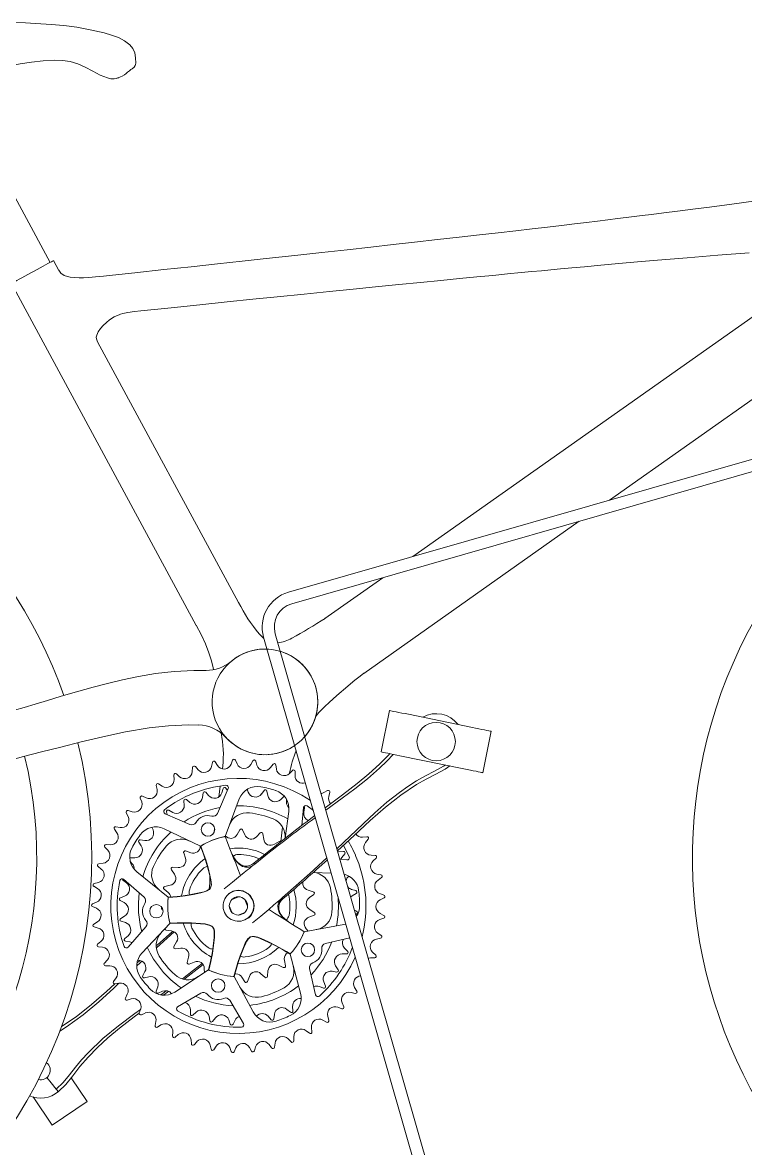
# Model space of a CAD drawing. Header units: millimetres. Extents: x -676 to 3203, y 230 to 2977.
# Drawn here: x -78 to 400, y 2109 to 2853 of the extents above; entities that cross this region are included whole.
import ezdxf

# ---------------------------------------------------------------- set-up
doc = ezdxf.new("R2010")
doc.units = ezdxf.units.MM
doc.layers.add('ZANO_R', color=7, linetype='Continuous', lineweight=0)

msp = doc.modelspace()

# ---------------------------------------------------------------- linework, layer by layer
at = {"layer": 'ZANO_R', "color": 253}
for p, q in [((-2.84, 2825.52), (-2.95, 2825.2)), ((-15.4, 2816.24), (-14.56, 2816.51)), ((-14.27, 2816.6), (-13.87, 2816.73)), ((-13.77, 2816.9), (-13.94, 2816.85)), ((-59.3, 2694.6), (-119.47, 2805.83)), ((-53.57, 2689.33), (-57.07, 2695.81)), ((448.84, 2689.44), (180.44, 2500.18)), ((-85, 2680.71), (37.3, 2454.63)), ((310.44, 2537.45), (472.22, 2651.53)), ((65.18, 2469.82), (-28.02, 2642.11)), ((147.98, 2422.9), (290.55, 2523.43)), ((160.55, 2486.15), (122.38, 2459.24)), ((159.5, 2370.99), (165.09, 2398.37)), ((219.84, 2387.17), (177.53, 2395.82)), ((232.28, 2384.63), (226.69, 2357.25)), ((171.94, 2368.45), (214.24, 2359.8)), ((34.89, 2360.72), (34.65, 2357.95)), ((38.48, 2359.17), (36.67, 2361.29)), ((47.93, 2364.04), (47.31, 2361.32)), ((51.26, 2362), (49.77, 2364.36)), ((54.78, 2361.69), (54.52, 2359.74)), ((61.3, 2365.51), (60.31, 2362.91)), ((64.32, 2363.03), (63.17, 2365.57)), ((74.75, 2365.11), (73.4, 2362.67)), ((77.39, 2362.23), (76.61, 2364.91)), ((88.01, 2362.84), (86.33, 2360.61)), ((90.23, 2359.62), (89.82, 2362.38)), ((22.44, 2355.62), (22.59, 2352.84)), ((26.21, 2354.58), (24.13, 2356.44)), ((100.82, 2358.75), (98.85, 2356.77)), ((102.57, 2355.25), (102.56, 2358.04)), ((10.82, 2348.84), (11.36, 2346.1)), ((14.7, 2348.33), (12.38, 2349.88)), ((51.34, 2330.31), (58.42, 2346.78)), ((53.05, 2348.4), (52.1, 2341.13)), ((55.05, 2346.77), (54.18, 2343.9)), ((57.83, 2345.4), (56.9, 2346.98)), ((71.58, 2344.43), (70.91, 2346.24)), ((82.2, 2345.54), (80.4, 2343.14)), ((84.55, 2342.16), (84.01, 2345.11)), ((124.13, 2345.44), (121.7, 2344.08)), ((0.26, 2340.5), (1.18, 2337.87)), ((4.17, 2340.54), (1.66, 2341.75)), ((29.12, 2338.63), (29.28, 2335.65)), ((33.08, 2337.56), (30.78, 2339.47)), ((41.73, 2343.83), (41.37, 2340.86)), ((45.45, 2342.09), (43.51, 2344.37)), ((65.74, 2339.96), (56.29, 2315.05)), ((95.21, 2341.41), (93.02, 2339.37)), ((96.93, 2337.68), (96.92, 2339.61)), ((124.85, 2341.6), (125.61, 2344.28)), ((-9.04, 2330.78), (-7.76, 2328.3)), ((-5.17, 2331.36), (-7.82, 2332.21)), ((16.64, 2330.12), (33.1, 2323.04)), ((17.6, 2331.32), (18.02, 2329.53)), ((21.69, 2330.96), (19.09, 2332.44)), ((96.02, 2313.85), (98.45, 2331.64)), ((108.13, 2334.13), (107.05, 2322.4)), ((108.35, 2331.12), (108.85, 2334.07)), ((114.68, 2332.19), (110.51, 2335.25)), ((-16.89, 2319.86), (-15.29, 2317.58)), ((-13.14, 2320.97), (-15.89, 2321.44)), ((7.94, 2321.15), (8.7, 2319.37)), ((40.01, 2308.56), (16.01, 2320.15)), ((49.4, 2320.41), (49.06, 2317.81)), ((66.02, 2319.52), (64.33, 2316.38)), ((69.31, 2316.2), (67.84, 2319.46)), ((79.58, 2317.42), (77.1, 2314.85)), ((81.85, 2313.33), (81.31, 2316.86)), ((93.1, 2311.73), (94.34, 2321.31)), ((-23.15, 2307.95), (-21.24, 2305.91)), ((-19.59, 2309.57), (-22.38, 2309.66)), ((-0.79, 2311.31), (0.84, 2308.81)), ((3.18, 2312.37), (0.23, 2312.87)), ((92.06, 2311.73), (88.98, 2309.93)), ((150.06, 2314.85), (147.28, 2314.6)), ((149.15, 2311.05), (150.93, 2313.19)), ((-3.38, 2300.95), (-6.38, 2300.93)), ((28.94, 2304.18), (30.08, 2300.8)), ((33.61, 2304.32), (30.23, 2305.47)), ((131.63, 2305.02), (130.78, 2305.05)), ((134.61, 2305.18), (131.63, 2305.02)), ((133.54, 2301.22), (135.45, 2303.52)), ((155.59, 2302.59), (152.81, 2302.73)), ((154.16, 2298.95), (156.23, 2300.82)), ((-27.69, 2295.28), (-25.52, 2293.53)), ((-24.39, 2297.39), (-27.16, 2297.08)), ((-6.39, 2298.45), (-5.07, 2297.04)), ((20.83, 2293.11), (22.84, 2290.17)), ((25.29, 2294.5), (21.73, 2294.7)), ((132.24, 2299.96), (136.88, 2299.53)), ((-11.24, 2286.22), (-8.84, 2284.42)), ((2.72, 2274.93), (-10.75, 2286.76)), ((-2.01, 2291.61), (18.76, 2274.92)), ((126.55, 2290.77), (114.73, 2291.34)), ((138.07, 2288.85), (138.15, 2288.92)), ((159.36, 2289.68), (156.63, 2290.2)), ((157.44, 2286.27), (159.75, 2287.84)), ((-30.42, 2282.11), (-28.02, 2280.68)), ((-27.45, 2284.65), (-30.15, 2283.96)), ((16.01, 2280.27), (18.74, 2277.97)), ((19.93, 2282.81), (16.45, 2282.04)), ((114.63, 2278.54), (111.21, 2279.56)), ((142.75, 2279.25), (139.88, 2280.12)), ((-28.7, 2271.62), (-31.28, 2270.56)), ((-13.04, 2272.7), (-10.37, 2271.34)), ((-10.13, 2275.6), (-12.93, 2274.56)), ((60.92, 2273.47), (65.24, 2275.19)), ((69.45, 2273.38), (71.17, 2269.06)), ((112.05, 2274.65), (114.93, 2276.75)), ((139.37, 2275.1), (140.38, 2275.89)), ((140.38, 2275.89), (142.96, 2277.4)), ((161.3, 2276.36), (158.66, 2277.26)), ((158.92, 2273.25), (161.42, 2274.49)), ((-31.29, 2268.68), (-28.72, 2267.6)), ((14.84, 2266.6), (15.27, 2266.41)), ((60.83, 2264.94), (59.11, 2269.26)), ((69.36, 2264.85), (65.04, 2263.13)), ((111.79, 2261.79), (115.13, 2263.03)), ((115.32, 2264.84), (112.31, 2266.75)), ((143.32, 2265.62), (141.87, 2266.35)), ((142.68, 2263.56), (143.21, 2263.76)), ((161.37, 2262.91), (158.88, 2264.17)), ((-28.13, 2258.53), (-30.54, 2257.13)), ((-10.1, 2262.43), (-12.68, 2260.92)), ((-12.47, 2259.07), (-9.6, 2258.2)), ((19.9, 2257.43), (1.46, 2238.19)), ((95.75, 2260.2), (99.16, 2258.04)), ((108.64, 2252.06), (134.86, 2256.79)), ((134.86, 2256.79), (136.2, 2257.11)), ((158.58, 2260.16), (161.23, 2261.04)), ((-30.29, 2255.27), (-27.59, 2254.55)), ((-7.79, 2249.47), (-10.07, 2247.53)), ((-7.83, 2241.87), (4, 2255.34)), ((17.39, 2253.13), (20.92, 2252.58)), ((111.32, 2252.54), (109.9, 2254.11)), ((159.56, 2249.58), (157.27, 2251.17)), ((-25.74, 2245.66), (-27.93, 2243.93)), ((-27.42, 2242.12), (-24.66, 2241.79)), ((-9.53, 2245.75), (-6.56, 2245.39)), ((24.3, 2245.44), (22.49, 2242.36)), ((23.49, 2240.84), (27.03, 2241.27)), ((138.81, 2248.03), (122.73, 2244.4)), ((137.39, 2239.09), (135.35, 2241.28)), ((156.42, 2247.25), (159.16, 2247.74)), ((-21.59, 2233.24), (-23.51, 2231.22)), ((-1.46, 2233.29), (-1.35, 2233.3)), ((32.22, 2235.3), (31.3, 2231.85)), ((106.27, 2211.53), (99.28, 2237.24)), ((133.66, 2237.37), (136.66, 2237.38)), ((152.48, 2234.75), (155.27, 2234.87)), ((155.92, 2236.63), (153.87, 2238.52)), ((-22.76, 2229.5), (-19.97, 2229.56)), ((23.04, 2212.23), (45.33, 2226.83)), ((32.67, 2230.65), (35.97, 2232.02)), ((42.57, 2227.67), (42.61, 2225.05)), ((84.39, 2222.62), (84.7, 2226.17)), ((91.59, 2230.04), (94.78, 2228.44)), ((96.24, 2229.54), (95.57, 2233.04)), ((112.25, 2227.8), (116.19, 2210.31)), ((127.1, 2225.95), (130.05, 2225.45)), ((131.07, 2227), (129.44, 2229.51)), ((-15.74, 2221.51), (-17.37, 2219.25)), ((3.34, 2225.71), (1.86, 2223.11)), ((2.98, 2221.62), (5.89, 2222.3)), ((62.31, 2222.51), (74.92, 2199.03)), ((67.41, 2221.99), (69.31, 2218.96)), ((71.12, 2219.15), (72.37, 2222.49)), ((80.06, 2224.35), (82.7, 2221.95)), ((122.75, 2216.2), (121.58, 2218.95)), ((-16.38, 2217.65), (-13.63, 2218.1)), ((11.83, 2215.64), (10.82, 2212.82)), ((12.18, 2211.55), (14.93, 2212.72)), ((40.36, 2211.58), (24.95, 2202.42)), ((118.66, 2215.85), (121.48, 2214.84)), ((139.62, 2212.01), (142.32, 2211.35)), ((143.43, 2212.87), (141.99, 2215.25)), ((-8.33, 2210.72), (-9.62, 2208.25)), ((-8.42, 2206.81), (-5.76, 2207.63)), ((68.55, 2191.33), (59.39, 2206.74)), ((134.84, 2202.52), (133.74, 2205.08)), ((0.52, 2201.07), (-0.42, 2198.44)), ((0.97, 2197.18), (3.49, 2198.36)), ((33.35, 2200.64), (33.37, 2197.64)), ((35.07, 2196.91), (37.26, 2198.95)), ((45.73, 2196.16), (46.27, 2193.21)), ((84.83, 2196.23), (86.77, 2193.95)), ((88.55, 2194.49), (88.91, 2197.46)), ((97.2, 2200.76), (99.5, 2198.85)), ((101.16, 2199.69), (101, 2202.67)), ((124.88, 2193.47), (124.16, 2196.16)), ((130.94, 2202.2), (133.53, 2201.17)), ((10.63, 2192.74), (10.06, 2190.01)), ((11.61, 2188.95), (13.95, 2190.47)), ((48.08, 2192.78), (49.88, 2195.18)), ((58.7, 2193.89), (59.74, 2191.09)), ((61.6, 2190.98), (62.96, 2193.65)), ((113.77, 2185.89), (113.42, 2188.65)), ((120.98, 2193.7), (123.4, 2192.32)), ((21.79, 2185.89), (21.61, 2183.11)), ((23.3, 2182.28), (25.4, 2184.11)), ((98.02, 2181.23), (99.96, 2179.24)), ((101.71, 2179.93), (101.75, 2182.72)), ((109.93, 2186.66), (112.14, 2184.96)), ((33.8, 2180.67), (34.01, 2177.89)), ((35.8, 2177.3), (37.62, 2179.41)), ((46.42, 2177.17), (47.02, 2174.45)), ((48.86, 2174.11), (50.38, 2176.45)), ((59.41, 2175.46), (60.38, 2172.85)), ((62.25, 2172.77), (63.42, 2175.3)), ((72.51, 2175.58), (73.83, 2173.12)), ((75.69, 2173.31), (76.5, 2175.98)), ((85.46, 2177.51), (87.11, 2175.26)), ((88.93, 2175.71), (89.36, 2178.46)), ((-45.41, 2155.55), (-34.85, 2139.9)), ((-58.01, 2124.27), (-70.59, 2142.91)), ((-34.85, 2139.9), (-58.01, 2124.27))]:
    msp.add_line(p, q, dxfattribs=at)
at = {"layer": 'ZANO_R'}
for p, q in [((874.35, 2699.15), (98.23, 2476.6)), ((876.56, 2691.46), (100.44, 2468.91)), ((222.6, 1984.82), (89.47, 2449.12)), ((214.28, 1984.82), (81.78, 2446.92))]:
    msp.add_line(p, q, dxfattribs=at)
at = {"layer": 'ZANO_R', "color": 253, "flags": 128}
for points in [[(-178.09, 2847.05), (-161.83, 2848.25), (-145.42, 2849.98), (-128.96, 2851.61), (-110.99, 2852.76), (-93.22, 2853.19), (-75.75, 2852.91), (-58.68, 2851.94), (-50.26, 2851.15), (-41.73, 2850.03), (-32.89, 2848.45), (-23.59, 2846.28), (-18.82, 2844.9), (-14.25, 2843.22), (-10.14, 2841.12), (-6.74, 2838.52), (-4.73, 2836.04), (-3.45, 2833.14), (-2.87, 2829.84), (-2.76, 2826.27)], [(-15.41, 2816.29), (-17.01, 2815.92), (-19.19, 2815.99), (-21.51, 2816.53), (-23.88, 2817.4), (-26.29, 2818.49), (-31.21, 2821), (-36.19, 2823.58), (-41.1, 2825.81), (-46.02, 2827.34), (-51.22, 2828.11), (-56.63, 2828.28), (-64.01, 2827.85), (-71.57, 2826.95), (-79.2, 2825.77), (-90.68, 2823.58), (-102.16, 2820.92), (-113.58, 2817.84), (-117.31, 2816.74)], [(-13.84, 2816.74), (-11.76, 2817.66), (-10.23, 2818.65), (-9.1, 2819.53), (-8.19, 2820.26), (-6.85, 2821.33), (-5.96, 2822.02), (-5.21, 2822.58), (-4.6, 2823.03), (-4.31, 2823.25), (-3.78, 2823.74), (-3.13, 2824.7), (-2.87, 2825.41), (-2.76, 2826.27)], [(-15.4, 2816.24), (-14.56, 2816.51), (-13.9, 2816.72)], [(407.23, 2735.27), (391.47, 2733.16), (376.6, 2731.2), (365.68, 2729.79), (355.57, 2728.5), (346.4, 2727.34), (338.31, 2726.33), (332.1, 2725.56), (326.85, 2724.91), (321.52, 2724.25), (315.73, 2723.54), (309.46, 2722.78), (302.68, 2721.96), (295.36, 2721.08), (287.47, 2720.13), (278.8, 2719.1), (269.45, 2718), (259.37, 2716.82), (248.51, 2715.55), (236.82, 2714.2), (224.46, 2712.78), (211.16, 2711.26), (196.87, 2709.64), (181.5, 2707.91), (167.56, 2706.35), (152.73, 2704.7), (136.97, 2702.95), (120.21, 2701.11), (102.39, 2699.16), (83.44, 2697.09), (67.72, 2695.39), (51.22, 2693.61), (33.91, 2691.75), (15.75, 2689.8), (-3.3, 2687.77), (-18.19, 2686.19)], [(-57.07, 2695.81), (-57.23, 2695.73), (-57.69, 2695.48), (-58.45, 2695.07), (-59.5, 2694.5), (-60.8, 2693.8), (-62.33, 2692.97), (-64.05, 2692.04), (-65.93, 2691.02), (-67.93, 2689.94), (-69.99, 2688.82), (-72.08, 2687.7), (-74.14, 2686.58), (-76.14, 2685.5), (-78.02, 2684.48), (-79.74, 2683.55), (-81.27, 2682.72), (-82.57, 2682.02), (-83.61, 2681.45), (-84.38, 2681.04), (-84.84, 2680.79), (-85, 2680.71)], [(-3.61, 2662.14), (0.6, 2662.58), (20.69, 2664.67), (39.7, 2666.64), (57.69, 2668.49), (74.71, 2670.24), (90.81, 2671.89), (108.67, 2673.7), (125.4, 2675.4), (141.06, 2676.97), (155.72, 2678.44), (171.23, 2679.98), (185.62, 2681.41), (198.95, 2682.72), (211.3, 2683.92), (222.73, 2685.03), (233.29, 2686.04), (243.06, 2686.98), (252.07, 2687.83), (259.05, 2688.49), (265.57, 2689.1), (271.65, 2689.67), (278.19, 2690.28), (285.67, 2690.97), (294.01, 2691.73), (304.83, 2692.72), (316.58, 2693.77), (329.12, 2694.88), (342.29, 2696.02), (361.91, 2697.69), (382.16, 2699.35), (402.76, 2700.97)], [(-18.19, 2686.18), (-24, 2685.57), (-29.26, 2685.04), (-33.79, 2684.68), (-37.36, 2684.49), (-40.08, 2684.45), (-43.2, 2684.54), (-46.04, 2684.86), (-47.9, 2685.24), (-50.16, 2686.03), (-52.2, 2687.39), (-53.58, 2689.37)], [(-28.01, 2642.09), (-28.79, 2644.12), (-28.81, 2645.23), (-28.58, 2646.39), (-27.54, 2648.73), (-26.12, 2650.8), (-24.21, 2652.97), (-22.14, 2654.89), (-20, 2656.56), (-16.92, 2658.51), (-14.46, 2659.72), (-13.8, 2660), (-12.78, 2660.38), (-11.26, 2660.86), (-8.02, 2661.58), (-3.6, 2662.14)], [(37.27, 2454.68), (40.45, 2448.65), (43.31, 2442.5), (45.65, 2436.49), (47.33, 2431.08), (48.39, 2426.57), (48.57, 2425.42)], [(43.81, 2424.81), (35.58, 2424.82), (22.55, 2424.16), (10.29, 2422.79), (-1, 2420.92), (-11.6, 2418.7), (-21.52, 2416.29), (-30.8, 2413.83), (-41.91, 2410.69), (-52, 2407.76), (-61.12, 2405.07), (-69.28, 2402.63), (-76.52, 2400.44), (-82.84, 2398.51)], [(116.36, 2394.54), (116.36, 2394.54), (116.44, 2394.61), (116.6, 2394.83), (116.82, 2395.14), (117.45, 2395.94), (118.31, 2396.93), (119.39, 2398.11), (120.78, 2399.52), (122.56, 2401.25), (124.97, 2403.52), (128.06, 2406.33), (131.78, 2409.62), (135.9, 2413.17), (139.17, 2415.93), (142.2, 2418.44), (144.75, 2420.48), (146.66, 2421.94), (148.05, 2422.95)], [(165.09, 2398.37), (165.28, 2398.33), (165.84, 2398.21), (166.76, 2398.02), (168, 2397.77), (169.54, 2397.46), (171.31, 2397.09), (173.28, 2396.69), (175.37, 2396.26), (177.53, 2395.82)], [(-88.03, 2364.94), (-76.94, 2367.87), (-65.03, 2370.96), (-52.33, 2374.2), (-38.83, 2377.54), (-24.56, 2380.94), (-9.54, 2384.16), (6.18, 2386.86), (18.99, 2388.3), (32.18, 2388.87), (38.77, 2388.71)], [(219.84, 2387.17), (222, 2386.73), (224.09, 2386.3), (226.06, 2385.9), (227.84, 2385.54), (229.37, 2385.22), (230.61, 2384.97), (231.53, 2384.78), (232.09, 2384.67), (232.28, 2384.63)], [(165.17, 2369.83), (164.55, 2369.1), (158.37, 2362.78), (151.44, 2356.44), (143.77, 2350.08), (133.97, 2342.52), (123.35, 2334.65), (122.48, 2334)], [(167.47, 2369.36), (163.29, 2364.89), (158.45, 2360.19), (150.47, 2353.2), (142.16, 2346.61), (133.65, 2340.29), (122.9, 2332.54)], [(171.94, 2368.45), (169.78, 2368.89), (167.68, 2369.32), (165.72, 2369.72), (163.94, 2370.08), (162.41, 2370.4), (161.16, 2370.65), (160.25, 2370.84), (159.68, 2370.95), (159.5, 2370.99)], [(201.93, 2362.32), (200.7, 2361.45), (194.78, 2358.18), (188.77, 2355.08), (182.9, 2351.75), (177.21, 2348.13), (171.71, 2344.23), (163.38, 2337.66), (155.38, 2330.7), (147.61, 2323.49), (130.25, 2306.91)], [(130.64, 2305.55), (141.6, 2315.72), (152.36, 2325.68), (162.33, 2334.42), (172.46, 2342.39), (182.89, 2349.39), (189.21, 2353), (195.62, 2356.26), (201.87, 2359.65), (204.84, 2361.72)], [(226.69, 2357.25), (226.5, 2357.29), (225.94, 2357.41), (225.02, 2357.6), (223.77, 2357.85), (222.24, 2358.16), (220.46, 2358.53), (218.5, 2358.93), (216.4, 2359.36), (214.24, 2359.8)], [(95.52, 2341.61), (95.45, 2341.58), (95.21, 2341.41)], [(121.7, 2344.08), (120.39, 2343.58), (119.76, 2343.47)], [(40.22, 2308.7), (40.22, 2308.7), (41.94, 2304.17), (43.49, 2299.64), (44.81, 2295.27), (46.3, 2289.44), (46.99, 2286.39), (47.24, 2283.18), (46.97, 2281.7), (46.74, 2281.15), (45.95, 2280.12), (44.58, 2279.19), (42.47, 2278.36), (40.33, 2277.82), (35.18, 2276.72), (29.99, 2275.84), (24.54, 2275.16), (21.67, 2274.89), (18.73, 2274.66)], [(18.76, 2274.92), (18.76, 2274.92), (21.67, 2275.13), (24.59, 2275.4), (28.69, 2275.88), (32.61, 2276.47), (40.39, 2278.03), (42.47, 2278.56), (44.56, 2279.37), (45.87, 2280.26), (46.6, 2281.21), (46.82, 2281.72), (47.07, 2283.13), (47.03, 2284.71), (46.8, 2286.24), (46.14, 2289.29), (44.64, 2295.1), (43.32, 2299.45), (41.74, 2304.03), (40.01, 2308.56), (40.01, 2308.56)], [(40.51, 2308.88), (40.3, 2308.75), (40.25, 2308.72)], [(56.29, 2315.05), (57.9, 2311), (59.52, 2306.94), (60.44, 2304.64)], [(138.41, 2301.67), (136, 2306.64), (134.6, 2309.18)], [(-6.38, 2300.93), (-6.67, 2300.89), (-6.74, 2300.86)], [(60.44, 2304.64), (61.99, 2300.73), (63.35, 2297.32), (64.82, 2293.64), (66.34, 2289.81)], [(75.89, 2296.76), (73.98, 2295.5), (71.98, 2294.81), (69.93, 2294.73), (67.87, 2295.28), (65.84, 2296.52), (63.9, 2298.46), (62.08, 2301.16), (60.44, 2304.64)], [(75.32, 2297.45), (73.98, 2296.51), (72.73, 2295.91), (70.62, 2295.44), (69.14, 2295.5), (68, 2295.77), (66.5, 2296.45), (64.66, 2297.85), (63.65, 2298.95), (62.7, 2300.24)], [(123.65, 2300.89), (112.36, 2290.58), (94.24, 2274.67)], [(132.76, 2299.91), (132.83, 2300.07), (133.54, 2301.22)], [(75.35, 2297.41), (75.33, 2297.44), (75.5, 2297.23), (75.89, 2296.76)], [(66.54, 2289.31), (61.22, 2284.9), (55.81, 2280.39)], [(58.46, 2277.2), (58.46, 2277.2), (61.47, 2278.96), (64.89, 2279.61), (68.32, 2279.1), (71.42, 2277.47), (73.15, 2275.81), (73.15, 2275.81)], [(18.73, 2274.65), (18.71, 2274.54), (18.69, 2274.33)], [(73.15, 2275.81), (73.15, 2275.81), (74.9, 2272.83), (75.58, 2269.47), (75.1, 2265.99), (73.5, 2262.88), (71.82, 2261.12), (71.82, 2261.12)], [(94.24, 2274.67), (92.66, 2273.03), (91.61, 2271.19), (91.15, 2269.18), (91.32, 2267.06), (92.16, 2264.84), (93.72, 2262.58), (96.04, 2260.3), (99.16, 2258.04)], [(95.35, 2260.99), (94.77, 2261.55), (93.91, 2262.54), (92.79, 2264.22), (92.22, 2265.51), (91.86, 2266.87), (91.82, 2268.85), (92.07, 2270.04), (92.6, 2271.33), (93.5, 2272.66), (94.82, 2273.99)], [(94.78, 2274.02), (94.81, 2274), (94.63, 2274.21), (94.24, 2274.67)], [(74.47, 2257.93), (79.89, 2262.43), (85.21, 2266.85)], [(85.65, 2266.57), (89.08, 2264.41), (92.33, 2262.35), (95.75, 2260.2)], [(19.75, 2258.01), (19.81, 2257.77), (19.83, 2257.71)], [(19.83, 2257.68), (24.67, 2257.92), (29.46, 2257.99), (34.03, 2257.89), (40.03, 2257.51), (43.14, 2257.22), (46.27, 2256.47), (47.6, 2255.75), (48.05, 2255.36), (48.78, 2254.3), (49.25, 2252.7), (49.38, 2250.44), (49.24, 2248.24), (48.69, 2243), (47.92, 2237.79), (46.89, 2232.4), (46.26, 2229.58), (45.56, 2226.72), (45.56, 2226.72)], [(45.33, 2226.83), (45.33, 2226.83), (46.03, 2229.67), (46.68, 2232.52), (47.49, 2236.57), (48.14, 2240.48), (49.06, 2248.36), (49.19, 2250.5), (49.07, 2252.74), (48.63, 2254.26), (47.95, 2255.25), (47.53, 2255.61), (46.27, 2256.29), (44.75, 2256.74), (43.22, 2256.99), (40.13, 2257.31), (34.14, 2257.68), (29.59, 2257.77), (24.74, 2257.68), (19.9, 2257.43), (19.9, 2257.43)], [(99.16, 2258.04), (102.61, 2255.86), (106.33, 2253.51), (108.64, 2252.06)], [(21.64, 2252.32), (11.33, 2243.28), (10.94, 2242.92)], [(22.67, 2251.94), (18.02, 2247.83), (11.03, 2241.53)], [(62.06, 2222.52), (62.06, 2222.52), (63.33, 2227.2), (64.74, 2231.78), (66.24, 2236.09), (68.47, 2241.68), (69.7, 2244.55), (71.38, 2247.29), (72.47, 2248.33), (72.98, 2248.64), (74.22, 2249.01), (75.88, 2248.96), (78.07, 2248.39), (80.12, 2247.57), (84.93, 2245.43), (89.65, 2243.09), (94.46, 2240.44), (96.95, 2238.97), (99.45, 2237.43)], [(99.28, 2237.24), (99.28, 2237.24), (96.79, 2238.78), (94.28, 2240.28), (90.68, 2242.3), (87.16, 2244.12), (79.95, 2247.44), (77.96, 2248.23), (75.79, 2248.81), (74.21, 2248.86), (73.06, 2248.51), (72.58, 2248.23), (71.55, 2247.24), (70.65, 2245.93), (69.94, 2244.56), (68.68, 2241.71), (66.48, 2236.13), (64.99, 2231.83), (63.57, 2227.19), (62.31, 2222.51), (62.31, 2222.51)], [(-6.56, 2245.39), (-5.25, 2245.05), (-5.1, 2244.98)], [(99.47, 2237.44), (99.54, 2237.52), (99.68, 2237.68)], [(151.02, 2234.48), (151.1, 2234.51), (152.48, 2234.75)], [(1.32, 2232.6), (0.18, 2231.55), (-1.93, 2229.54)], [(0, 2233.1), (-0.24, 2232.88), (-1.79, 2231.44)], [(41.08, 2231.06), (35.54, 2226.74), (28.08, 2221.02)], [(29.42, 2220.68), (29.99, 2221.11), (41.73, 2230.35)], [(45.58, 2226.71), (45.67, 2226.67), (45.87, 2226.58)], [(61.72, 2222.55), (61.97, 2222.53), (62.03, 2222.53)], [(62.78, 2224.28), (62.96, 2224.31), (63.54, 2224.35)], [(-13.97, 2218.04), (-17.29, 2214.87), (-27.22, 2205.72), (-37.54, 2197.07), (-48.46, 2189.18), (-52.93, 2186.41)], [(-16.65, 2217.66), (-22.08, 2212.64), (-32.05, 2203.9), (-42.18, 2195.93), (-51.84, 2189.45)], [(17.4, 2213.03), (16.27, 2212.18), (13.82, 2210.42)], [(15.88, 2210.32), (18.2, 2212.05), (18.99, 2212.66)], [(0.41, 2200.75), (-3.32, 2198.06), (-14.13, 2189.97), (-24.53, 2181.42), (-34.28, 2172.12), (-38.58, 2167.41), (-42.64, 2162.48), (-46.56, 2157.42), (-50.65, 2152.51), (-55.26, 2148.06)], [(-53.86, 2146.38), (-49.03, 2151.1), (-44.45, 2156.73), (-39.69, 2162.91), (-34.27, 2169.22), (-28.09, 2175.54), (-21.16, 2181.88), (-13.49, 2188.24), (-3.69, 2195.8), (-0.45, 2198.2)], [(-55.26, 2148.06), (-58.78, 2152.29), (-61.55, 2155.63)], [(-55.26, 2148.06), (-54.92, 2147.65), (-54.64, 2147.31), (-54.2, 2146.78), (-53.94, 2146.47), (-53.87, 2146.38)]]:
    msp.add_lwpolyline(points, dxfattribs=at)
at = {"layer": 'ZANO_R', "color": 253}
for centre, radius in [((195.89, 2377.81), 12.7), ((45.02, 2319.66), 4.45), ((65.14, 2269.16), 6.03), ((10.9, 2265.63), 4.44), ((111.1, 2240.13), 4.45), ((51.74, 2216.48), 4.45)]:
    msp.add_circle(centre, radius, dxfattribs=at)
for centre, radius, start, end in [((-353.96, 2300.91), 322.1, 94.08783, 13.66569), ((-353.96, 2300.91), 322.1, 19.4699, 77.40136), ((687.44, 2300.91), 322.1, 104.77568, 223.10933), ((161.36, 2518.53), 107.8, 206.87782, 220.13471), ((-24.38, 2681.85), 266.64, 297.90916, 303.4096), ((93.2, 2460.26), 18.14, 218.12786, 232.05037), ((89.7, 2463.2), 20.06, 274.19662, 302.29455), ((82.71, 2404.06), 34.93, 29.04922, 0), ((82.71, 2404.06), 34.93, 87.7815, 129.98797), ((82.71, 2404.06), 34.93, 87.7815, 103.52552), ((82.71, 2404.06), 34.92, 318.7997, 73.2003), ((82.71, 2404.06), 34.93, 0, 73.2003), ((43.94, 2450.28), 25.39, 269.71803, 309.9874), ((82.71, 2404.06), 34.93, 318.7997, 0), ((195.92, 2378), 18.24, 37.53019, 119.36121), ((38.13, 2363.42), 25.39, 42.35643, 88.54124), ((-12.36, 2369.17), 67.55, 353.59604, 12.08615), ((82.71, 2404.06), 34.93, 222.35546, 304.2185), ((82.71, 2404.06), 34.93, 222.35546, 304.2185), ((-353.96, 2300.91), 285.75, 180, 13.58966), ((166.83, 2345.61), 68.75, 157.5444, 170.5212), ((35.9, 2360.64), 1.02, 40.30291, 175.14922), ((42.35, 2362.45), 5.08, 220.30291, 347.14922), ((48.92, 2363.82), 1.02, 32.30291, 167.14922), ((55.56, 2364.72), 5.08, 212.30291, 339.14922), ((62.25, 2365.15), 1.02, 24.30291, 159.14922), ((68.95, 2365.12), 5.08, 204.30291, 331.14922), ((75.64, 2364.62), 1.02, 16.30291, 151.14922), ((82.27, 2363.66), 5.08, 196.30291, 323.14922), ((88.82, 2362.23), 1.02, 8.30291, 143.14922), ((65.14, 2269.16), 84.35, 55.60701, 336.39299), ((17.52, 2352.56), 5.08, 236.30291, 3.14922), ((23.45, 2355.68), 1.02, 48.30291, 183.14922), ((29.59, 2358.37), 5.08, 228.30291, 355.14922), ((95.25, 2360.35), 5.08, 188.30291, 315.14922), ((101.54, 2358.03), 1.02, 0.30291, 135.14922), ((107.65, 2355.28), 5.08, 180.30291, 290.36623), ((6.38, 2345.12), 5.08, 244.30291, 11.14922), ((11.82, 2349.03), 1.02, 56.30291, 191.14922), ((65.14, 2269.16), 80.16, 95.92386, 127.52827), ((56.02, 2346.47), 1.02, 30.37679, 163.07534), ((57.02, 2347.38), 1.52, 336.72607, 95.92386), ((77.61, 2335.46), 12.7, 79.34683, 159.22607), ((65.14, 2269.16), 80.16, 72.1053, 79.34683), ((83.01, 2344.93), 1.02, 10.37679, 143.07534), ((85.87, 2333.36), 12.7, 352.22607, 72.1053), ((124.63, 2344.55), 1.02, 344.30291, 119.14922), ((-3.62, 2336.2), 5.08, 252.30291, 19.14922), ((1.22, 2340.84), 1.02, 64.30291, 199.14922), ((30.13, 2338.69), 1.02, 50.37679, 183.07534), ((36.32, 2341.48), 5.08, 230.37679, 353.07534), ((42.74, 2343.71), 1.02, 40.37679, 173.07534), ((49.32, 2345.38), 5.08, 220.37679, 343.07534), ((76.34, 2346.2), 5.08, 200.37679, 323.07534), ((89.55, 2343.08), 5.08, 190.37679, 313.07534), ((102.01, 2337.72), 5.08, 180.37679, 227.0428), ((129.74, 2340.22), 5.08, 164.30291, 224.20802), ((-8.13, 2331.24), 1.02, 72.30291, 207.14922), ((17.24, 2331.52), 1.52, 127.52827, 246.72607), ((18.59, 2331.55), 1.02, 60.37679, 193.07534), ((24.2, 2335.37), 5.08, 240.37679, 3.07534), ((65.14, 2269.16), 66.16, 100.55969, 122.89244), ((48.42, 2331.56), 3.18, 254.03893, 336.72607), ((71.02, 2318.08), 12.7, 83.1482, 159.22607), ((65.14, 2269.16), 66.16, 60.44065, 91.01148), ((65.14, 2269.16), 61.97, 68.30393, 83.1482), ((109.65, 2333.99), 1.52, 55.52827, 174.72607), ((113.36, 2330.27), 5.08, 170.37679, 245.79312), ((107.85, 2334.24), 1.02, 350.37679, 48.94715), ((-12.28, 2325.98), 5.08, 260.30291, 27.14922), ((34.36, 2325.96), 3.18, 246.72607, 329.4132), ((45.02, 2319.66), 9.21, 74.03893, 149.4132), ((998.86, 1155.52), 1468.65, 126.97004, 128.96444), ((692.54, 1535.47), 979.71, 126.04923, 129.0074), ((83.35, 2314.94), 12.7, 354.69966, 68.30393), ((-19.44, 2314.65), 5.08, 268.30291, 35.14922), ((-16.06, 2320.44), 1.02, 80.30291, 215.14922), ((65.14, 2269.16), 80.16, 144.1053, 151.34683), ((10.49, 2308.71), 12.7, 64.22607, 144.1053), ((65.14, 2269.16), 66.16, 132.44065, 163.01148), ((4.03, 2317.38), 5.08, 260.37679, 23.07534), ((60.36, 2318.84), 5.08, 219.89635, 272.9393), ((59.86, 2318.79), 5.08, 278.62956, 331.67251), ((66.92, 2319.04), 1.02, 24.24417, 151.67251), ((73.94, 2318.29), 5.08, 204.24417, 257.28713), ((80.31, 2316.71), 1.02, 8.592, 136.02034), ((146.83, 2319.66), 5.08, 215.20587, 275.14922), ((-22.41, 2308.64), 1.02, 88.30291, 223.14922), ((-3.42, 2306.03), 5.08, 270.37679, 33.07534), ((0.06, 2311.87), 1.02, 80.37679, 213.07534), ((65.14, 2269.16), 61.97, 140.30393, 155.1482), ((27.23, 2300.63), 12.7, 64.22607, 140.30393), ((34.84, 2308.82), 5.08, 309.9339, 356.75723), ((66.26, 2267.41), 48.82, 122.2254, 122.52875), ((65.14, 2269.16), 46.74, 100.91949, 122.2158), ((65.14, 2269.16), 46.74, 101.65433, 121.7978), ((66.17, 2264.04), 51.96, 100.9604, 101.62134), ((73.44, 2318.38), 5.08, 262.97738, 316.02034), ((86.87, 2314.09), 5.08, 188.592, 241.63495), ((86.42, 2314.31), 5.08, 247.32521, 300.36816), ((92.58, 2310.85), 1.02, 50.98689, 120.36816), ((65.14, 2269.16), 84.35, 21.72607, 30.60982), ((153.06, 2307.8), 5.08, 140.30291, 267.14922), ((150.15, 2313.84), 1.02, 320.30291, 95.14922), ((-24.95, 2302.44), 5.08, 276.30291, 43.14922), ((5.94, 2301.51), 12.7, 151.34683, 231.22607), ((65.14, 2269.16), 38.23, 125.43823, 170.01277), ((29.9, 2304.5), 1.02, 71.20069, 198.62903), ((25.26, 2299.18), 5.08, 325.58608, 18.62903), ((35.24, 2309.13), 5.08, 251.20069, 304.24365), ((65.14, 2269.16), 38.23, 62.99773, 98.47295), ((87.11, 2315.52), 28.81, 201.90822, 215.26879), ((65.13, 2298.12), 5.08, 90.02464, 132.30703), ((65.14, 2269.16), 34.04, 66.17894, 90.02464), ((134.67, 2304.17), 1.02, 320.37679, 93.07534), ((137.02, 2301.05), 1.52, 264.72607, 23.92386), ((65.14, 2269.16), 84.35, 345.91409, 21.72607), ((155.54, 2301.57), 1.02, 312.30291, 87.14922), ((-27.05, 2296.07), 1.02, 96.30291, 231.14922), ((-28.7, 2289.58), 5.08, 284.30291, 51.14922), ((-8.78, 2293.57), 5.08, 356.40933, 43.07534), ((20.43, 2289.87), 12.7, 155.1482, 231.22607), ((21.67, 2293.69), 1.02, 86.85287, 214.28121), ((25.57, 2299.58), 5.08, 266.85287, 319.89582), ((65.14, 2269.16), 34.04, 133.42749, 162.02464), ((45.23, 2290.19), 5.08, 96.97953, 133.42749), ((5118.11, -4040.5), 8098.45, 128.507402, 128.591955), ((-1085.86, 3649.57), 1812.8, 310.63964, 311.86741), ((157.58, 2295.19), 5.08, 132.30291, 259.14922), ((65.14, 2269.16), 80.16, 167.92386, 199.52827), ((-11.76, 2285.61), 1.52, 48.72607, 167.92386), ((-10.63, 2287.03), 1.02, 174.50498, 233.07534), ((18.83, 2287.77), 5.08, 282.50504, 335.548), ((18.64, 2287.3), 5.08, 341.23825, 34.28121), ((-37.52, 2288.89), 83.83, 354.08504, 359.75439), ((112.81, 2283.95), 5.08, 161.60823, 194.67843), ((113.48, 2278.69), 12.7, 11.1482, 84.75782), ((132.05, 2277.79), 12.7, 7.34683, 76.28911), ((141.36, 2284.98), 5.08, 130.37679, 171.99414), ((160.31, 2282.07), 5.08, 124.30291, 251.14922), ((159.17, 2288.68), 1.02, 304.30291, 79.14922), ((-29.9, 2282.98), 1.02, 104.30291, 239.14922), ((-30.63, 2276.32), 5.08, 292.30291, 59.14922), ((-11.9, 2280.36), 5.08, 290.37679, 53.07534), ((16.67, 2281.05), 1.02, 102.50504, 229.93338), ((15.47, 2274.09), 5.08, 11.03809, 49.93338), ((37.6, 2278.1), 5.08, 162.02464, 198.42071), ((65.14, 2269.16), 10.16, 39.72581, 129.72625), ((65.14, 2269.16), 38.23, 341.00693, 16.458), ((112.66, 2284.43), 5.08, 200.36869, 253.41164), ((114.34, 2277.57), 1.02, 305.9833, 73.41164), ((65.14, 2269.16), 61.97, 356.30393, 11.1482), ((141.36, 2284.98), 5.08, 220.00586, 253.07534), ((142.45, 2278.28), 1.02, 300.37679, 73.07534), ((65.14, 2269.16), 80.16, 0.1053, 7.34683), ((-30.9, 2269.62), 1.02, 112.30291, 247.14922), ((-12.58, 2273.61), 1.02, 110.37679, 243.07534), ((-12.67, 2266.82), 5.08, 300.37679, 63.07534), ((65.14, 2269.16), 66.16, 172.55969, 194.89244), ((10.9, 2265.63), 9.21, 146.03893, 221.4132), ((0.63, 2272.54), 3.18, 326.03893, 48.72607), ((65.14, 2269.16), 46.74, 173.23633, 194.2158), ((65.14, 2269.16), 46.74, 173.65433, 193.7978), ((69.22, 2268.67), 50.85, 172.93263, 173.22384), ((65.14, 2269.16), 10.16, 129.72607, 309.72727), ((65.14, 2269.16), 10.16, 309.72728, 39.72606), ((-5282.78, 8472.43), 8205.16, 310.860679, 310.944133), ((65.14, 2269.16), 34.04, 349.42749, 13.13083), ((115.03, 2270.54), 5.08, 125.9833, 179.02626), ((115.02, 2271.04), 5.08, 184.71651, 237.75947), ((65.14, 2269.16), 66.16, 348.44065, 5.19458), ((161.18, 2268.7), 5.08, 116.30291, 243.14922), ((160.97, 2275.4), 1.02, 296.30291, 71.14922), ((-30.69, 2262.92), 5.08, 300.30291, 67.14922), ((15.26, 2267.53), 1.02, 137.31047, 245.58555), ((114.78, 2263.98), 1.02, 290.33113, 57.75947), ((114.31, 2265.98), 12.7, 280.22607, 356.30393), ((132.6, 2269.28), 12.7, 325.66167, 0.1053), ((142.86, 2264.71), 1.02, 290.37679, 63.07534), ((-30.03, 2256.25), 1.02, 120.30291, 255.14922), ((-12.17, 2260.04), 1.02, 120.37679, 253.07534), ((-11.08, 2253.34), 5.08, 310.37679, 73.07534), ((1.61, 2257.44), 3.18, 318.72607, 41.4132), ((62.87, 2268.58), 44.4, 194.20922, 194.54273), ((65.14, 2269.16), 38.23, 197.36473, 242.07118), ((38.99, 2256.73), 5.08, 168.97953, 205.42749), ((114.11, 2281.49), 27.81, 223.94435, 237.78306), ((93.6, 2263.85), 5.08, 307.33334, 349.42749), ((113.67, 2257.52), 5.08, 169.06434, 222.10729), ((113.55, 2257.03), 5.08, 110.33113, 163.37408), ((160.18, 2255.34), 5.08, 108.30291, 235.14922), ((160.91, 2262), 1.02, 288.30291, 63.14922), ((-28.89, 2249.64), 5.08, 308.30291, 75.14922), ((23.5, 2242.83), 12.7, 136.22607, 212.30393), ((17.55, 2254.13), 1.02, 191.11834, 261.23773), ((20.14, 2247.56), 5.08, 28.19477, 81.23773), ((19.93, 2248.02), 5.08, 329.46156, 22.50452), ((65.14, 2269.16), 34.04, 205.42749, 234.02464), ((65.14, 2269.16), 46.74, 317.23633, 338.53264), ((65.14, 2269.16), 46.74, 317.65433, 337.7978), ((74.52, 2265.4), 36.63, 337.69822, 338.63583), ((158.98, 2248.74), 1.02, 280.30291, 55.14922), ((-27.3, 2243.13), 1.02, 128.30291, 263.14922), ((-25.26, 2236.75), 5.08, 316.30291, 83.14922), ((-9.41, 2246.76), 1.02, 130.37679, 263.07534), ((-8.97, 2242.87), 1.52, 199.52827, 318.72607), ((65.14, 2269.16), 66.16, 204.44065, 235.01148), ((23.36, 2241.85), 1.02, 149.46156, 276.8899), ((27.64, 2236.22), 5.08, 43.84695, 96.8899), ((48.13, 2245.73), 5.08, 234.02464, 270.42071), ((65.14, 2269.16), 38.23, 269.43255, 314.0156), ((65.14, 2269.16), 34.04, 277.42749, 306.02464), ((82.17, 2245.74), 5.08, 306.02464, 342.42071), ((65.14, 2269.16), 66.16, 316.55969, 338.89244), ((111.1, 2240.13), 9.21, 290.03893, 5.4132), ((65.14, 2269.16), 80.16, 311.92386, 340.16583), ((123.43, 2241.3), 3.18, 102.72607, 185.4132), ((139.06, 2244.75), 5.08, 152.86698, 223.07534), ((157.33, 2242.25), 5.08, 100.30291, 227.14922), ((10.64, 2229.41), 12.7, 136.22607, 216.1053), ((-1.07, 2228.22), 5.08, 330.37679, 93.07534), ((65.14, 2269.16), 61.97, 212.30393, 227.1482), ((27.31, 2236.6), 5.08, 345.11374, 38.15669), ((68.88, 2240.45), 5.08, 240.97953, 277.42749), ((100.56, 2233.99), 5.08, 137.75999, 190.80295), ((100.2, 2233.64), 5.08, 117.18245, 132.06974), ((-19.74, 2348.07), 162.62, 317.03928, 317.13035), ((133.7, 2232.29), 5.08, 90.37679, 213.07534), ((136.65, 2238.4), 1.02, 270.37679, 43.07534), ((155.23, 2235.88), 1.02, 272.30291, 47.14922), ((-22.78, 2230.52), 1.02, 136.30291, 271.14922), ((-19.87, 2224.48), 5.08, 324.30291, 91.14922), ((32.28, 2231.59), 1.02, 165.11374, 292.54208), ((37.92, 2227.33), 5.08, 59.49912, 112.54208), ((37.49, 2227.61), 5.08, 0.76591, 53.80887), ((75.46, 2291.37), 71.23, 244.97624, 245.18415), ((65.14, 2269.16), 46.74, 245.23633, 266.2158), ((65.14, 2269.16), 46.74, 245.65433, 265.7978), ((89.76, 2225.74), 5.08, 122.10782, 175.15077), ((89.32, 2225.5), 5.08, 63.37461, 116.41756), ((95.24, 2229.35), 1.02, 243.37461, 10.80295), ((89.14, 2226.13), 12.7, 299.1482, 15.22607), ((115.34, 2228.5), 3.18, 110.03893, 192.72607), ((126.25, 2220.94), 5.08, 80.37679, 203.07534), ((130.22, 2226.45), 1.02, 260.37679, 33.07534), ((-16.55, 2218.66), 1.02, 144.30291, 279.14922), ((65.14, 2269.16), 80.16, 216.1053, 223.34683), ((2.75, 2222.61), 1.02, 150.37679, 283.07534), ((7.04, 2217.35), 5.08, 340.37679, 103.07534), ((31.63, 2233.04), 12.7, 227.1482, 303.22607), ((64.63, 2261.12), 38.68, 266.18561, 266.56848), ((63.11, 2219.29), 5.08, 32.07026, 85.11322), ((70.17, 2219.5), 1.02, 212.07026, 339.4986), ((77.13, 2220.71), 5.08, 106.45564, 159.4986), ((76.64, 2220.59), 5.08, 47.72243, 100.76539), ((83.38, 2222.7), 1.02, 227.72243, 355.15077), ((146.34, 2217.88), 5.08, 93.8501, 211.14922), ((-12.82, 2213.08), 5.08, 332.30291, 99.14922), ((16.08, 2222.85), 12.7, 223.34683, 303.22607), ((11.78, 2212.48), 1.02, 160.37679, 293.07534), ((16.92, 2208.05), 5.08, 37.33767, 113.07534), ((41.99, 2208.85), 3.17, 38.03893, 120.72607), ((77.31, 2221.42), 12.7, 208.22607, 284.30393), ((65.14, 2269.16), 66.16, 276.44065, 307.01148), ((65.14, 2269.16), 61.97, 284.30393, 299.1482), ((94.02, 2208.19), 12.7, 295.34683, 15.22607), ((116.95, 2211.06), 5.08, 70.37679, 112.96086), ((121.82, 2215.8), 1.02, 250.37679, 23.07534), ((138.41, 2207.08), 5.08, 76.30291, 203.14922), ((142.56, 2212.34), 1.02, 256.30291, 31.14922), ((-8.72, 2207.78), 1.02, 152.30291, 287.14922), ((-4.26, 2202.78), 5.08, 340.30291, 107.14922), ((28.27, 2200.6), 5.08, 0.37679, 70.58515), ((65.14, 2269.16), 66.16, 244.55969, 266.89244), ((51.74, 2216.48), 9.21, 218.03893, 293.4132), ((56.66, 2205.12), 3.18, 30.72607, 113.4132), ((106.08, 2202.95), 5.08, 82.73062, 183.07534), ((117.68, 2210.65), 1.52, 192.72607, 311.92386), ((0.54, 2198.1), 1.02, 160.30291, 295.14922), ((5.65, 2193.77), 5.08, 348.30291, 115.14922), ((25.73, 2201.11), 1.52, 120.72607, 239.92386), ((65.14, 2269.16), 80.16, 239.92386, 271.52827), ((34.38, 2197.65), 1.02, 180.37679, 313.07534), ((40.73, 2195.24), 5.08, 10.37679, 133.07534), ((53.94, 2192.12), 5.08, 20.37679, 143.07534), ((67.48, 2191.35), 5.08, 110.49127, 153.07534), ((86.1, 2205.04), 12.7, 208.22607, 288.1053), ((80.96, 2192.94), 5.08, 40.37679, 140.72151), ((93.96, 2196.84), 5.08, 50.37679, 173.07534), ((65.14, 2269.16), 80.16, 288.1053, 295.34683), ((100.15, 2199.63), 1.02, 230.37679, 3.07534), ((129.06, 2197.48), 5.08, 68.30291, 195.14922), ((133.9, 2202.12), 1.02, 248.30291, 23.14922), ((11.06, 2189.8), 1.02, 168.30291, 303.14922), ((16.72, 2186.22), 5.08, 356.30291, 123.14922), ((47.27, 2193.39), 1.02, 190.37679, 323.07534), ((60.69, 2191.44), 1.02, 200.37679, 333.07534), ((67.24, 2190.55), 1.52, 271.52827, 30.72607), ((87.54, 2194.61), 1.02, 220.37679, 353.07534), ((118.46, 2189.29), 5.08, 60.30291, 187.14922), ((123.9, 2193.2), 1.02, 240.30291, 15.14922), ((22.63, 2183.04), 1.02, 176.30291, 311.14922), ((28.74, 2180.29), 5.08, 4.30291, 131.14922), ((41.46, 2176.09), 5.08, 12.30291, 139.14922), ((94.38, 2177.68), 5.08, 44.30291, 171.14922), ((106.83, 2182.64), 5.08, 52.30291, 179.14922), ((112.76, 2185.76), 1.02, 232.30291, 7.14922), ((35.03, 2177.97), 1.02, 184.30291, 319.14922), ((48.01, 2174.66), 1.02, 192.30291, 327.14922), ((54.64, 2173.7), 5.08, 20.30291, 147.14922), ((68.03, 2173.17), 5.08, 28.30291, 155.14922), ((81.36, 2174.5), 5.08, 36.30291, 163.14922), ((87.93, 2175.87), 1.02, 216.30291, 351.14922), ((100.69, 2179.94), 1.02, 224.30291, 359.14922), ((61.33, 2173.2), 1.02, 200.30291, 335.14922), ((74.72, 2173.6), 1.02, 208.30291, 343.14922), ((-65.61, 2160.51), 6.35, 256.0748, 52.00176), ((-65.5, 2159.96), 17.89, 245.28934, 310.59935)]:
    msp.add_arc(centre, radius, start, end, dxfattribs=at)
at = {"layer": 'ZANO_R'}
for radius in [24, 16]:
    msp.add_arc((104.85, 2453.53), radius, 106, 196, dxfattribs=at)

doc.saveas('drawing.dxf')
